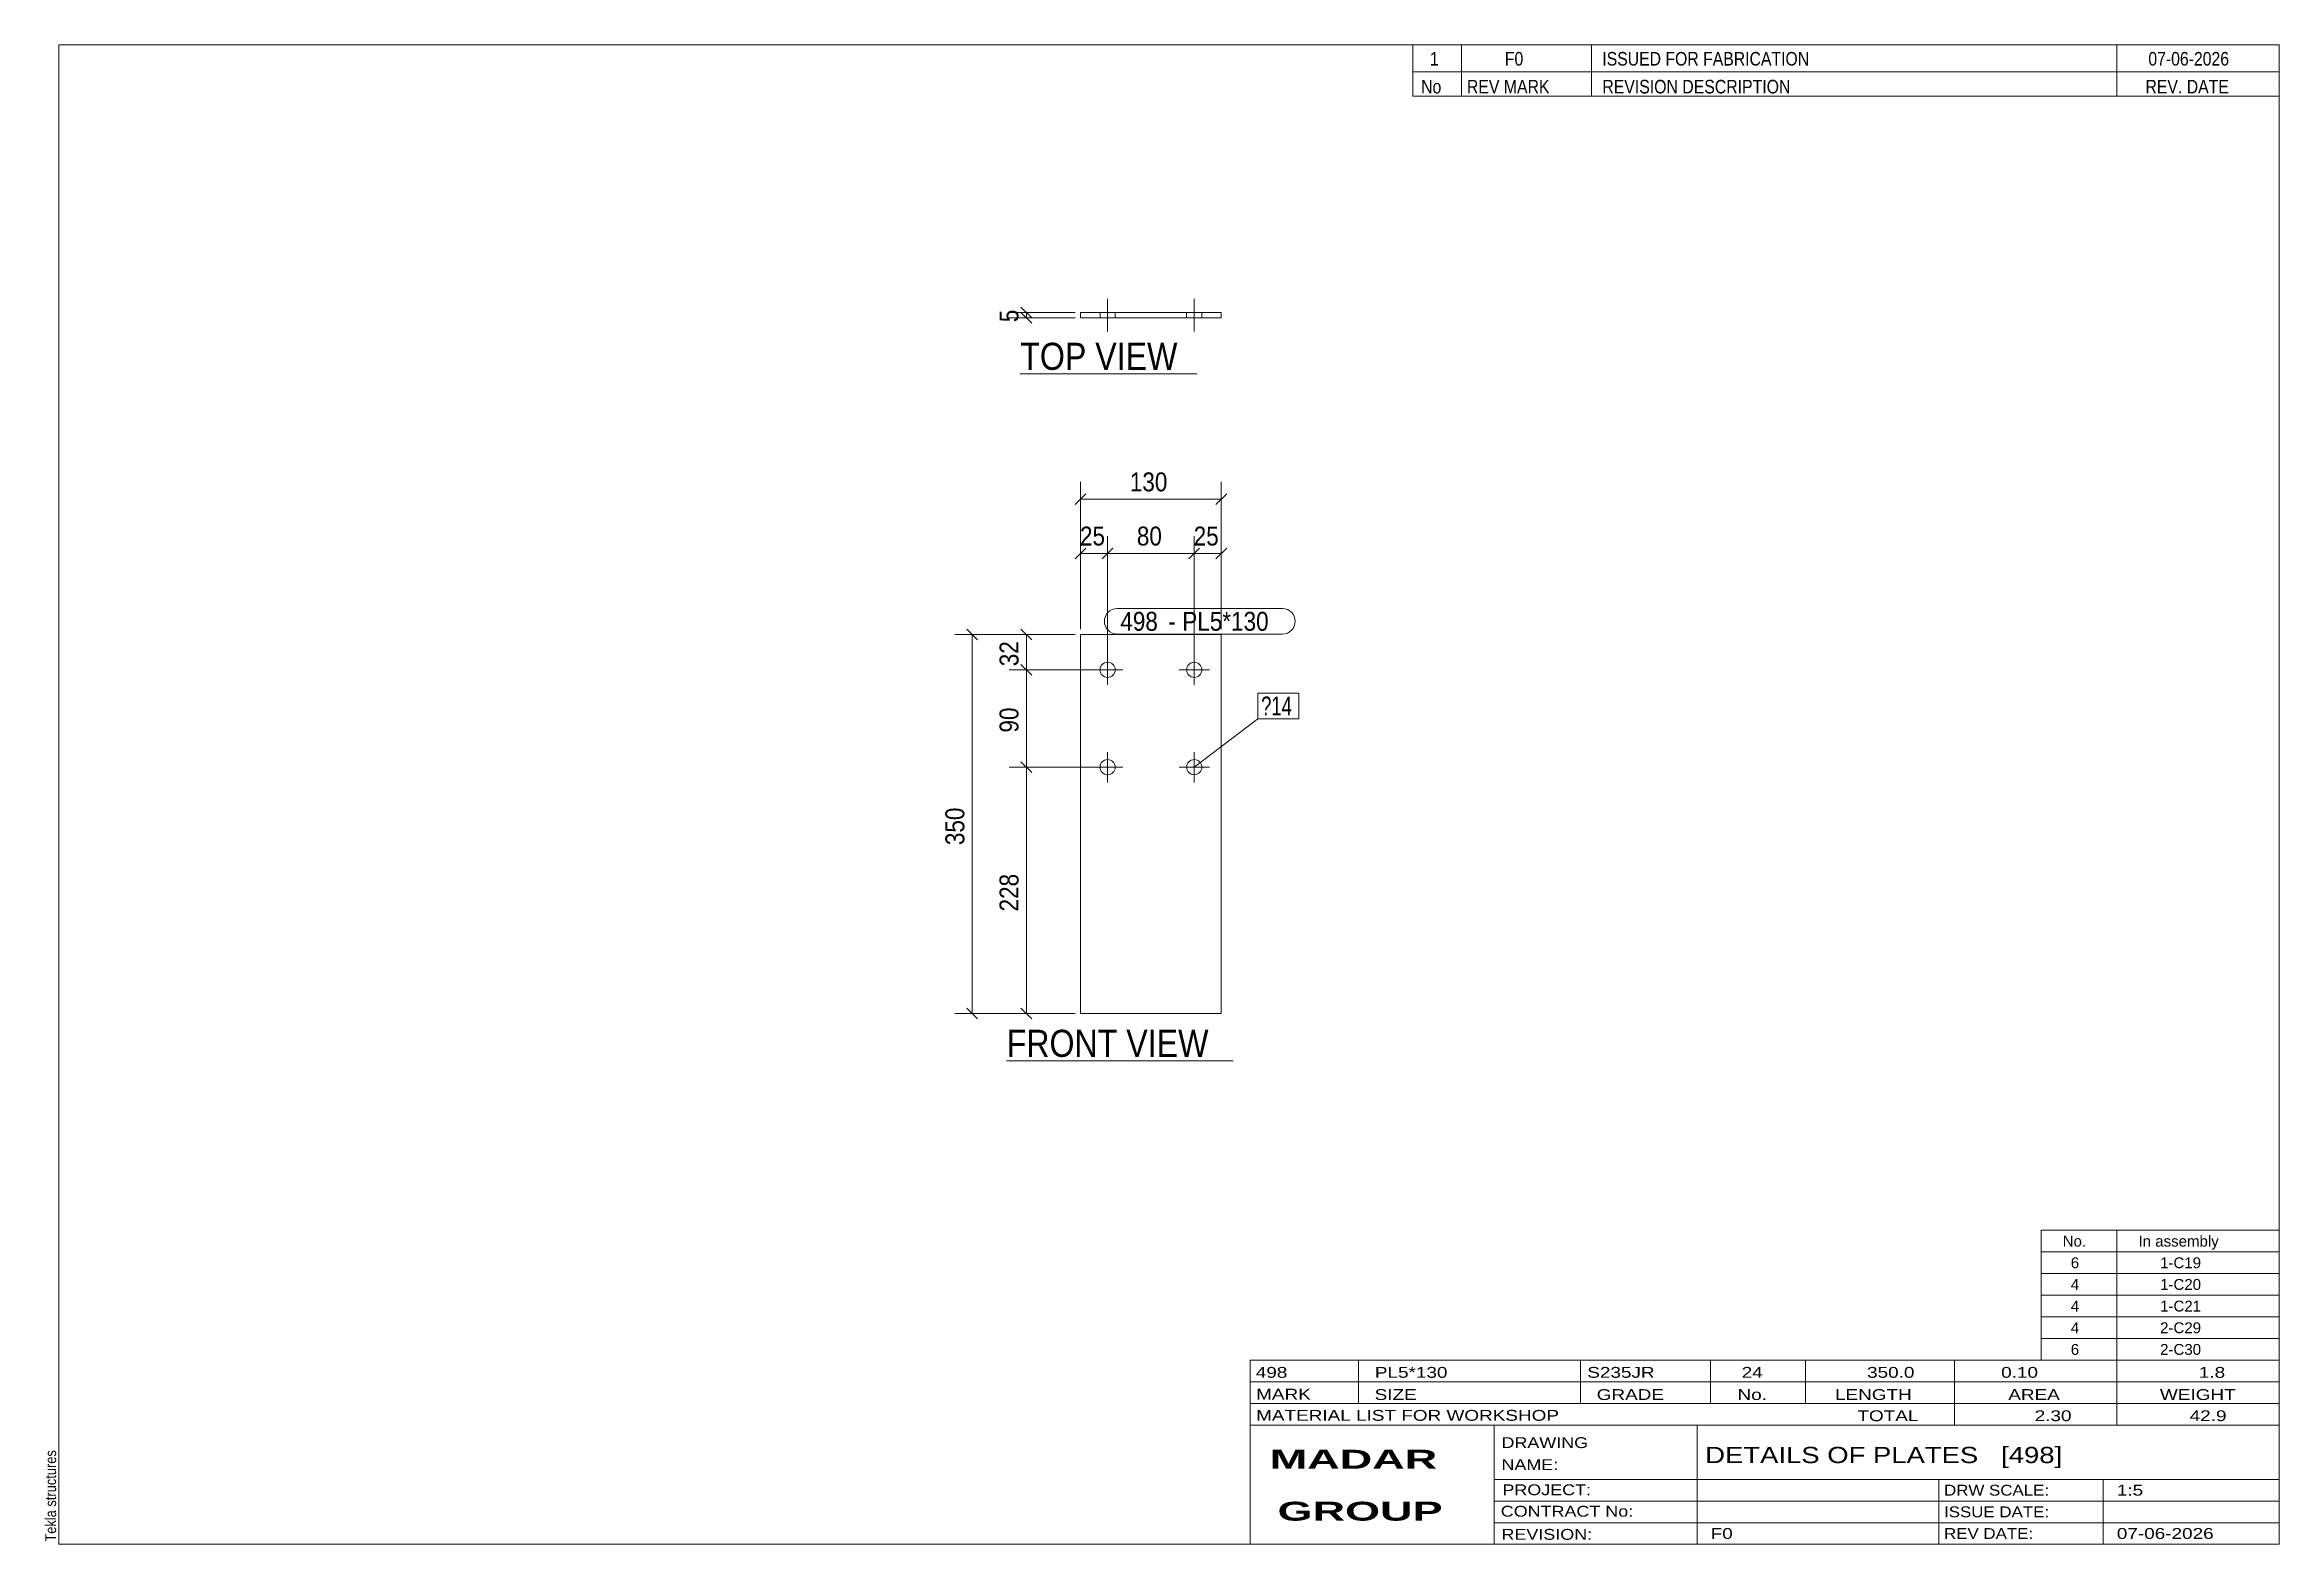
# Model space of a CAD drawing. Header units: millimetres. Extents: x 2 to 415, y 5 to 282.
import ezdxf

# ---------------------------------------------------------------- set-up
doc = ezdxf.new("R2010")
doc.units = ezdxf.units.MM
doc.linetypes.add('XKITLINE00', pattern=[0])
for name, color, linetype, lineweight in [('Bolt', 3, 'Continuous', 0), ('BoltMark', 7, 'Continuous', 0), ('Dimensions', 7, 'Continuous', 0), ('DrawingSheet', 5, 'Continuous', 0), ('OtherObjectType', 7, 'Continuous', 0), ('Part', 2, 'Continuous', 0), ('PartMark', 7, 'Continuous', 0)]:
    doc.layers.add(name, color=color, linetype=linetype, lineweight=lineweight)
doc.styles.add('ARIAL', font='ARIAL.TTF')
doc.styles.add('ARIAL_BOLD', font='ARIALBD.TTF')
doc.styles.add('ARIAL_NARROW', font='ARIALN.TTF')

# ---------------------------------------------------------------- blocks, each defined once
blk = doc.blocks.new('*A1')
at = {"layer": 'Bolt', "color": 3, "linetype": 'XKITLINE00', "lineweight": 0}
for p, q in [((198.65, 169.34), (198.65, 163.74)), ((214.65, 169.34), (214.65, 163.74)), ((195.85, 166.54), (201.45, 166.54)), ((211.85, 166.54), (217.45, 166.54)), ((195.85, 148.54), (201.45, 148.54)), ((198.65, 151.34), (198.65, 145.74)), ((211.85, 148.54), (217.45, 148.54)), ((214.65, 151.34), (214.65, 145.74))]:
    blk.add_line(p, q, dxfattribs=at)
for centre in [(198.65, 166.54), (214.65, 166.54), (198.65, 148.54), (214.65, 148.54)]:
    blk.add_circle(centre, 1.4, dxfattribs=at)
blk = doc.blocks.new('*A2')
at = {"layer": 'Part', "color": 2, "linetype": 'XKITLINE00', "lineweight": 0}
for p, q in [((193.65, 103.04), (193.65, 173.04)), ((193.65, 173.04), (219.65, 173.04)), ((219.65, 173.04), (219.65, 103.04)), ((219.65, 103.04), (193.65, 103.04))]:
    blk.add_line(p, q, dxfattribs=at)
blk = doc.blocks.new('*A3')
at = {"layer": 'Bolt', "color": 3, "linetype": 'XKITLINE00', "lineweight": 0}
for p, q in [((197.25, 232.54), (197.25, 231.54)), ((197.25, 232.54), (197.25, 231.54)), ((198.65, 229.04), (198.65, 235.04)), ((198.65, 229.04), (198.65, 235.04)), ((200.05, 232.54), (200.05, 231.54)), ((200.05, 232.54), (200.05, 231.54)), ((213.25, 232.54), (213.25, 231.54)), ((213.25, 232.54), (213.25, 231.54)), ((214.65, 229.04), (214.65, 235.04)), ((214.65, 229.04), (214.65, 235.04)), ((216.05, 232.54), (216.05, 231.54)), ((216.05, 232.54), (216.05, 231.54))]:
    blk.add_line(p, q, dxfattribs=at)
blk = doc.blocks.new('*A4')
at = {"layer": 'Part', "color": 2, "linetype": 'XKITLINE00', "lineweight": 0}
for p, q in [((193.65, 231.54), (193.65, 232.54)), ((219.65, 232.54), (193.65, 232.54)), ((219.65, 231.54), (193.65, 231.54)), ((219.65, 231.54), (219.65, 232.54))]:
    blk.add_line(p, q, dxfattribs=at)
blk = doc.blocks.new('*A5')
at = {"layer": 'DrawingSheet', "color": 5, "linetype": 'XKITLINE00', "lineweight": 0}
for p, q in [((415, 282), (5, 282)), ((5, 282), (5, 5)), ((415, 5), (415, 282)), ((5, 5), (415, 5))]:
    blk.add_line(p, q, dxfattribs=at)
at = {"layer": 'DrawingSheet', "color": 5, "style": 'ARIAL', "width": 0.85}
blk.add_text('Tekla structures', height=2, rotation=90, dxfattribs=at).set_placement((4.5, 5.5))
blk = doc.blocks.new('*A6')
at = {"layer": 'OtherObjectType', "color": 7, "linetype": 'XKITLINE00', "lineweight": 0}
for p, q in [((371, 63), (415, 63)), ((371, 59), (371, 63)), ((385, 59), (385, 63)), ((415, 59), (415, 63)), ((371, 59), (415, 59)), ((371, 55), (371, 59)), ((385, 55), (385, 59)), ((415, 55), (415, 59)), ((371, 55), (415, 55)), ((371, 51), (371, 55)), ((385, 51), (385, 55)), ((415, 51), (415, 55)), ((371, 51), (415, 51)), ((371, 47), (371, 51)), ((385, 47), (385, 51)), ((415, 47), (415, 51)), ((371, 47), (415, 47)), ((371, 43), (371, 47)), ((385, 43), (385, 47)), ((415, 43), (415, 47)), ((371, 43), (415, 43)), ((371, 39), (371, 43)), ((385, 39), (385, 43)), ((415, 39), (415, 43)), ((371, 39), (415, 39))]:
    blk.add_line(p, q, dxfattribs=at)
at = {"layer": 'OtherObjectType', "color": 7, "style": 'ARIAL_NARROW', "width": 1.211571}
for s, p in [('No.', (375, 60)), ('In assembly', (389, 60)), ('6', (376.5, 56)), ('1-C19', (392.99, 56)), ('4', (376.5, 52)), ('1-C20', (392.99, 52)), ('4', (376.5, 48)), ('1-C21', (392.99, 48)), ('4', (376.5, 44)), ('2-C29', (392.99, 44)), ('6', (376.5, 40)), ('2-C30', (392.99, 40))]:
    blk.add_text(s, height=2, dxfattribs=at).set_placement(p)
blk = doc.blocks.new('*A7')
at = {"layer": 'OtherObjectType', "color": 7, "linetype": 'XKITLINE00', "lineweight": 0}
for p, q in [((255, 282), (415, 282)), ((415, 282), (255, 282)), ((255, 282), (255, 277)), ((264, 282), (264, 277)), ((288, 282), (288, 277)), ((385, 282), (385, 277)), ((415, 282), (415, 277)), ((255, 277), (415, 277)), ((255, 277), (255, 272.5)), ((255, 277), (415, 277)), ((264, 277), (264, 272.5)), ((288, 277), (288, 272.5)), ((385, 277), (385, 272.5)), ((415, 277), (415, 272.5)), ((415, 272.5), (255, 272.5))]:
    blk.add_line(p, q, dxfattribs=at)
at = {"layer": 'OtherObjectType', "color": 7, "style": 'ARIAL_NARROW'}
for s, width, p in [('1', 1.017001, (258.16, 278.15)), ('F0', 1.017001, (272, 278.15)), ('ISSUED FOR FABRICATION', 1.017001, (290, 278.15)), ('07-06-2026', 1.017001, (390.82, 278.15)), ('No', 1.02, (256.54, 273)), ('REV MARK', 1.02, (265, 273)), ('REVISION DESCRIPTION', 1.02, (290, 273)), ('REV. DATE', 1.02, (390.28, 273))]:
    blk.add_text(s, height=2.5, dxfattribs=dict(at, width=width)).set_placement(p)
blk = doc.blocks.new('*A8')
at = {"layer": 'OtherObjectType', "color": 7, "linetype": 'XKITLINE00', "lineweight": 0}
for p, q in [((225, 39), (415, 39)), ((225, 39), (225, 35)), ((225, 39), (415, 39)), ((245, 35), (245, 39)), ((286, 35), (286, 39)), ((310, 35), (310, 39)), ((327.5, 35), (327.5, 39)), ((355, 35), (355, 39)), ((385, 35), (385, 39)), ((415, 35), (415, 39)), ((225, 35), (415, 35)), ((225, 35), (225, 5)), ((225, 35), (415, 35)), ((245, 31), (245, 35)), ((286, 31), (286, 35)), ((310, 31), (310, 35)), ((327.5, 31), (327.5, 35)), ((355, 31), (355, 35)), ((385, 31), (385, 35)), ((415, 31), (415, 35)), ((225, 31), (415, 31)), ((355, 27), (355, 31)), ((385, 27), (385, 31)), ((415, 27), (415, 31)), ((225, 27), (415, 27)), ((270, 21), (270, 27)), ((307.5, 17), (307.5, 27)), ((415, 21), (415, 27)), ((270, 21), (270, 5)), ((415, 17), (415, 21)), ((270, 17), (415, 17)), ((307.5, 5), (307.5, 17)), ((352.16, 13), (352.16, 17)), ((382.5, 5), (382.5, 17)), ((415, 13), (415, 17)), ((270, 13), (415, 13)), ((352.16, 5), (352.16, 13)), ((415, 9), (415, 13)), ((270, 9), (415, 9)), ((415, 5), (415, 9)), ((225, 5), (415, 5)), ((262.5, 5), (415, 5))]:
    blk.add_line(p, q, dxfattribs=at)
at = {"layer": 'OtherObjectType', "color": 7, "style": 'ARIAL_NARROW'}
for s, height, width, p in [('498', 2, 1.525501, (226.01, 35.76)), ('PL5*130', 2, 1.525501, (248, 35.76)), ('S235JR', 2, 1.525501, (287.22, 35.76)), ('24', 2, 1.525501, (315.73, 35.76)), ('350.0', 2, 1.525501, (338.88, 35.76)), ('0.10', 2, 1.525501, (363.64, 35.76)), ('1.8', 2, 1.525501, (400.14, 35.76)), ('MARK', 2, 1.525501, (226.08, 31.73)), ('SIZE', 2, 1.525501, (247.96, 31.66)), ('GRADE', 2, 1.525501, (288.96, 31.66)), ('No.', 2, 1.525501, (314.96, 31.66)), ('LENGTH', 2, 1.525501, (332.96, 31.66)), ('AREA', 2, 1.525501, (364.96, 31.66)), ('WEIGHT', 2, 1.525501, (392.96, 31.66)), ('MATERIAL LIST FOR WORKSHOP', 2, 1.525501, (226.08, 27.82)), ('TOTAL', 2, 1.525501, (337.1, 27.75)), ('2.30', 2, 1.525501, (369.83, 27.75)), ('42.9', 2, 1.525501, (398.45, 27.75)), ('DRAWING', 2, 1.445, (271.38, 22.78)), ('NAME:', 2, 1.445, (271.38, 18.72)), ('DETAILS OF PLATES   [498]', 3, 1.474651, (309, 20)), ('PROJECT:', 2, 1.445, (271.55, 14.07)), ('DRW SCALE:', 2, 1.36, (353.1, 14)), ('1:5', 2, 1.525501, (385, 14)), ('CONTRACT No:', 2, 1.445, (271.25, 10.11)), ('ISSUE DATE:', 2, 1.36, (353.1, 10)), ('REVISION:', 2, 1.445, (271.38, 5.84)), ('F0', 2, 1.525501, (310, 6)), ('REV DATE:', 2, 1.36, (353.1, 6)), ('07-06-2026', 2, 1.525501, (385, 6))]:
    blk.add_text(s, height=height, dxfattribs=dict(at, width=width)).set_placement(p)
at = {"layer": 'OtherObjectType', "color": 1, "style": 'ARIAL_BOLD', "width": 1.7}
for s, p in [('MADAR ', (228.58, 18.97)), ('GROUP', (230.03, 9.37))]:
    blk.add_text(s, height=3.5, dxfattribs=at).set_placement(p)
blk = doc.blocks.new('*A9')
at = {"layer": 'Dimensions', "color": 7, "linetype": 'XKITLINE00', "lineweight": 0}
for p, q in [((194.64, 199.03), (192.66, 197.05)), ((193.65, 174.04), (193.65, 201.24)), ((220.64, 199.03), (218.66, 197.05)), ((219.65, 174.04), (219.65, 201.24)), ((193.65, 198.04), (219.65, 198.04))]:
    blk.add_line(p, q, dxfattribs=at)
at = {"layer": 'Dimensions', "color": 3}
for p in [(193.65, 198.04), (219.65, 198.04)]:
    blk.add_point(p, dxfattribs=at)
at = {"layer": 'Dimensions', "color": 3, "style": 'ARIAL', "width": 0.85}
blk.add_text('130', height=3.5, dxfattribs=at).set_placement((202.76, 199.49))
blk = doc.blocks.new('*A10')
at = {"layer": 'Dimensions', "color": 7, "linetype": 'XKITLINE00', "lineweight": 0}
for p, q in [((193.65, 174.04), (193.65, 191.24)), ((198.65, 167.54), (198.65, 191.24)), ((194.64, 189.03), (192.66, 187.05)), ((193.65, 188.04), (198.65, 188.04)), ((199.64, 189.03), (197.66, 187.05))]:
    blk.add_line(p, q, dxfattribs=at)
at = {"layer": 'Dimensions', "color": 3}
for p in [(193.65, 188.04), (198.65, 188.04)]:
    blk.add_point(p, dxfattribs=at)
at = {"layer": 'Dimensions', "color": 3, "style": 'ARIAL', "width": 0.85}
blk.add_text('25', height=3.5, dxfattribs=at).set_placement((193.55, 189.49))
blk = doc.blocks.new('*A11')
at = {"layer": 'Dimensions', "color": 7, "linetype": 'XKITLINE00', "lineweight": 0}
for p, q in [((198.65, 167.54), (198.65, 191.24)), ((214.65, 167.54), (214.65, 191.24)), ((199.64, 189.03), (197.66, 187.05)), ((198.65, 188.04), (214.65, 188.04)), ((215.64, 189.03), (213.66, 187.05))]:
    blk.add_line(p, q, dxfattribs=at)
at = {"layer": 'Dimensions', "color": 3}
for p in [(198.65, 188.04), (214.65, 188.04)]:
    blk.add_point(p, dxfattribs=at)
at = {"layer": 'Dimensions', "color": 3, "style": 'ARIAL', "width": 0.85}
blk.add_text('80', height=3.5, dxfattribs=at).set_placement((204.05, 189.49))
blk = doc.blocks.new('*A12')
at = {"layer": 'Dimensions', "color": 7, "linetype": 'XKITLINE00', "lineweight": 0}
for p, q in [((214.65, 167.54), (214.65, 191.24)), ((219.65, 174.04), (219.65, 191.24)), ((215.64, 189.03), (213.66, 187.05)), ((214.65, 188.04), (219.65, 188.04)), ((220.64, 189.03), (218.66, 187.05))]:
    blk.add_line(p, q, dxfattribs=at)
at = {"layer": 'Dimensions', "color": 3}
for p in [(214.65, 188.04), (219.65, 188.04)]:
    blk.add_point(p, dxfattribs=at)
at = {"layer": 'Dimensions', "color": 3, "style": 'ARIAL', "width": 0.85}
blk.add_text('25', height=3.5, dxfattribs=at).set_placement((214.55, 189.49))
blk = doc.blocks.new('*A13')
at = {"layer": 'Dimensions', "color": 7, "linetype": 'XKITLINE00', "lineweight": 0}
for p, q in [((172.66, 174.03), (174.64, 172.05)), ((192.65, 173.04), (170.45, 173.04)), ((173.65, 103.04), (173.65, 173.04)), ((172.66, 104.03), (174.64, 102.05)), ((192.65, 103.04), (170.45, 103.04))]:
    blk.add_line(p, q, dxfattribs=at)
at = {"layer": 'Dimensions', "color": 3}
for p in [(173.65, 173.04), (173.65, 103.04)]:
    blk.add_point(p, dxfattribs=at)
at = {"layer": 'Dimensions', "color": 3, "style": 'ARIAL', "width": 0.85}
blk.add_text('350', height=3.5, rotation=90.0002, dxfattribs=at).set_placement((172.2, 134.15))
blk = doc.blocks.new('*A14')
at = {"layer": 'Dimensions', "color": 7, "linetype": 'XKITLINE00', "lineweight": 0}
for p, q in [((197.65, 148.54), (180.45, 148.54)), ((182.66, 149.53), (184.64, 147.55)), ((183.65, 103.04), (183.65, 148.54)), ((182.66, 104.03), (184.64, 102.05)), ((192.65, 103.04), (180.45, 103.04))]:
    blk.add_line(p, q, dxfattribs=at)
at = {"layer": 'Dimensions', "color": 3}
for p in [(183.65, 148.54), (183.65, 103.04)]:
    blk.add_point(p, dxfattribs=at)
at = {"layer": 'Dimensions', "color": 3, "style": 'ARIAL', "width": 0.85}
blk.add_text('228', height=3.5, rotation=90.0002, dxfattribs=at).set_placement((182.2, 121.9))
blk = doc.blocks.new('*A15')
at = {"layer": 'Dimensions', "color": 7, "linetype": 'XKITLINE00', "lineweight": 0}
for p, q in [((197.65, 166.54), (180.45, 166.54)), ((182.66, 167.53), (184.64, 165.55)), ((183.65, 148.54), (183.65, 166.54)), ((197.65, 148.54), (180.45, 148.54)), ((182.66, 149.53), (184.64, 147.55))]:
    blk.add_line(p, q, dxfattribs=at)
at = {"layer": 'Dimensions', "color": 3}
for p in [(183.65, 166.54), (183.65, 148.54)]:
    blk.add_point(p, dxfattribs=at)
at = {"layer": 'Dimensions', "color": 3, "style": 'ARIAL', "width": 0.85}
blk.add_text('90', height=3.5, rotation=90.0002, dxfattribs=at).set_placement((182.2, 154.94))
blk = doc.blocks.new('*A16')
at = {"layer": 'Dimensions', "color": 7, "linetype": 'XKITLINE00', "lineweight": 0}
for p, q in [((182.66, 174.03), (184.64, 172.05)), ((192.65, 173.04), (180.45, 173.04)), ((183.65, 166.54), (183.65, 173.04)), ((197.65, 166.54), (180.45, 166.54)), ((182.66, 167.53), (184.64, 165.55))]:
    blk.add_line(p, q, dxfattribs=at)
at = {"layer": 'Dimensions', "color": 3}
for p in [(183.65, 173.04), (183.65, 166.54)]:
    blk.add_point(p, dxfattribs=at)
at = {"layer": 'Dimensions', "color": 3, "style": 'ARIAL', "width": 0.85}
blk.add_text('32', height=3.5, rotation=90.0002, dxfattribs=at).set_placement((182.2, 167.19))
blk = doc.blocks.new('*A17')
at = {"layer": 'BoltMark', "color": 7, "linetype": 'XKITLINE00', "lineweight": 0}
for p, q in [((226.39, 162.2), (233.97, 162.2)), ((226.39, 157.5), (226.39, 162.2)), ((233.97, 157.5), (233.97, 162.2)), ((214.65, 148.54), (226.39, 157.5)), ((226.39, 157.5), (233.97, 157.5))]:
    blk.add_line(p, q, dxfattribs=at)
at = {"layer": 'BoltMark', "color": 3, "style": 'ARIAL_NARROW', "width": 0.85}
blk.add_text('?14', height=3.5, dxfattribs=at).set_placement((226.99, 158.1))
blk = doc.blocks.new('*A18')
at = {"layer": 'PartMark', "color": 7, "linetype": 'XKITLINE00', "lineweight": 0}
for p, q in [((200.4, 177.84), (230.95, 177.84)), ((200.4, 173.14), (230.95, 173.14))]:
    blk.add_line(p, q, dxfattribs=at)
for centre, start, end in [((200.4, 175.49), 90, 270), ((230.95, 175.49), 270, 90)]:
    blk.add_arc(centre, 2.35, start, end, dxfattribs=at)
at = {"layer": 'PartMark', "color": 1, "style": 'ARIAL', "width": 0.85}
blk.add_text('498', height=3.5, dxfattribs=at).set_placement((201, 173.74))
at = {"layer": 'PartMark', "color": 3, "style": 'ARIAL', "width": 0.85}
for s, p in [('-', (209.84, 173.74)), ('PL5*130', (212.44, 173.74))]:
    blk.add_text(s, height=3.5, dxfattribs=at).set_placement(p)
blk = doc.blocks.new('*A19')
at = {"layer": 'OtherObjectType', "color": 7, "linetype": 'XKITLINE00', "lineweight": 0}
blk.add_line((180.01, 94.29), (221.86, 94.29), dxfattribs=at)
at = {"layer": 'OtherObjectType', "color": 3, "style": 'ARIAL', "width": 0.85}
blk.add_text('FRONT VIEW', height=5, dxfattribs=at).set_placement((180.01, 95.04))
blk = doc.blocks.new('*A20')
at = {"layer": 'Dimensions', "color": 7, "linetype": 'XKITLINE00', "lineweight": 0}
for p, q in [((192.65, 232.54), (180.45, 232.54)), ((192.65, 231.54), (180.45, 231.54)), ((182.66, 233.53), (184.64, 231.55)), ((182.66, 232.53), (184.64, 230.55)), ((183.65, 231.54), (183.65, 232.54))]:
    blk.add_line(p, q, dxfattribs=at)
at = {"layer": 'Dimensions', "color": 3}
for p in [(183.65, 232.54), (183.65, 231.54)]:
    blk.add_point(p, dxfattribs=at)
at = {"layer": 'Dimensions', "color": 3, "style": 'ARIAL', "width": 0.85}
blk.add_text('5', height=3.5, rotation=90.0002, dxfattribs=at).set_placement((182.2, 230.74))
blk = doc.blocks.new('*A21')
at = {"layer": 'OtherObjectType', "color": 7, "linetype": 'XKITLINE00', "lineweight": 0}
blk.add_line((182.52, 221.19), (215.13, 221.19), dxfattribs=at)
at = {"layer": 'OtherObjectType', "color": 3, "style": 'ARIAL', "width": 0.85}
blk.add_text('TOP VIEW', height=5, dxfattribs=at).set_placement((182.52, 221.94))

msp = doc.modelspace()

# ---------------------------------------------------------------- block references
at = {"lineweight": 0}
for name in ['*A5', '*A7', '*A20', '*A4', '*A3', '*A21', '*A9', '*A10', '*A11', '*A12', '*A18', '*A13', '*A16', '*A2', '*A1', '*A15', '*A17', '*A14', '*A19', '*A6', '*A8']:
    msp.add_blockref(name, (0, 0), dxfattribs=at)

doc.saveas('drawing.dxf')
